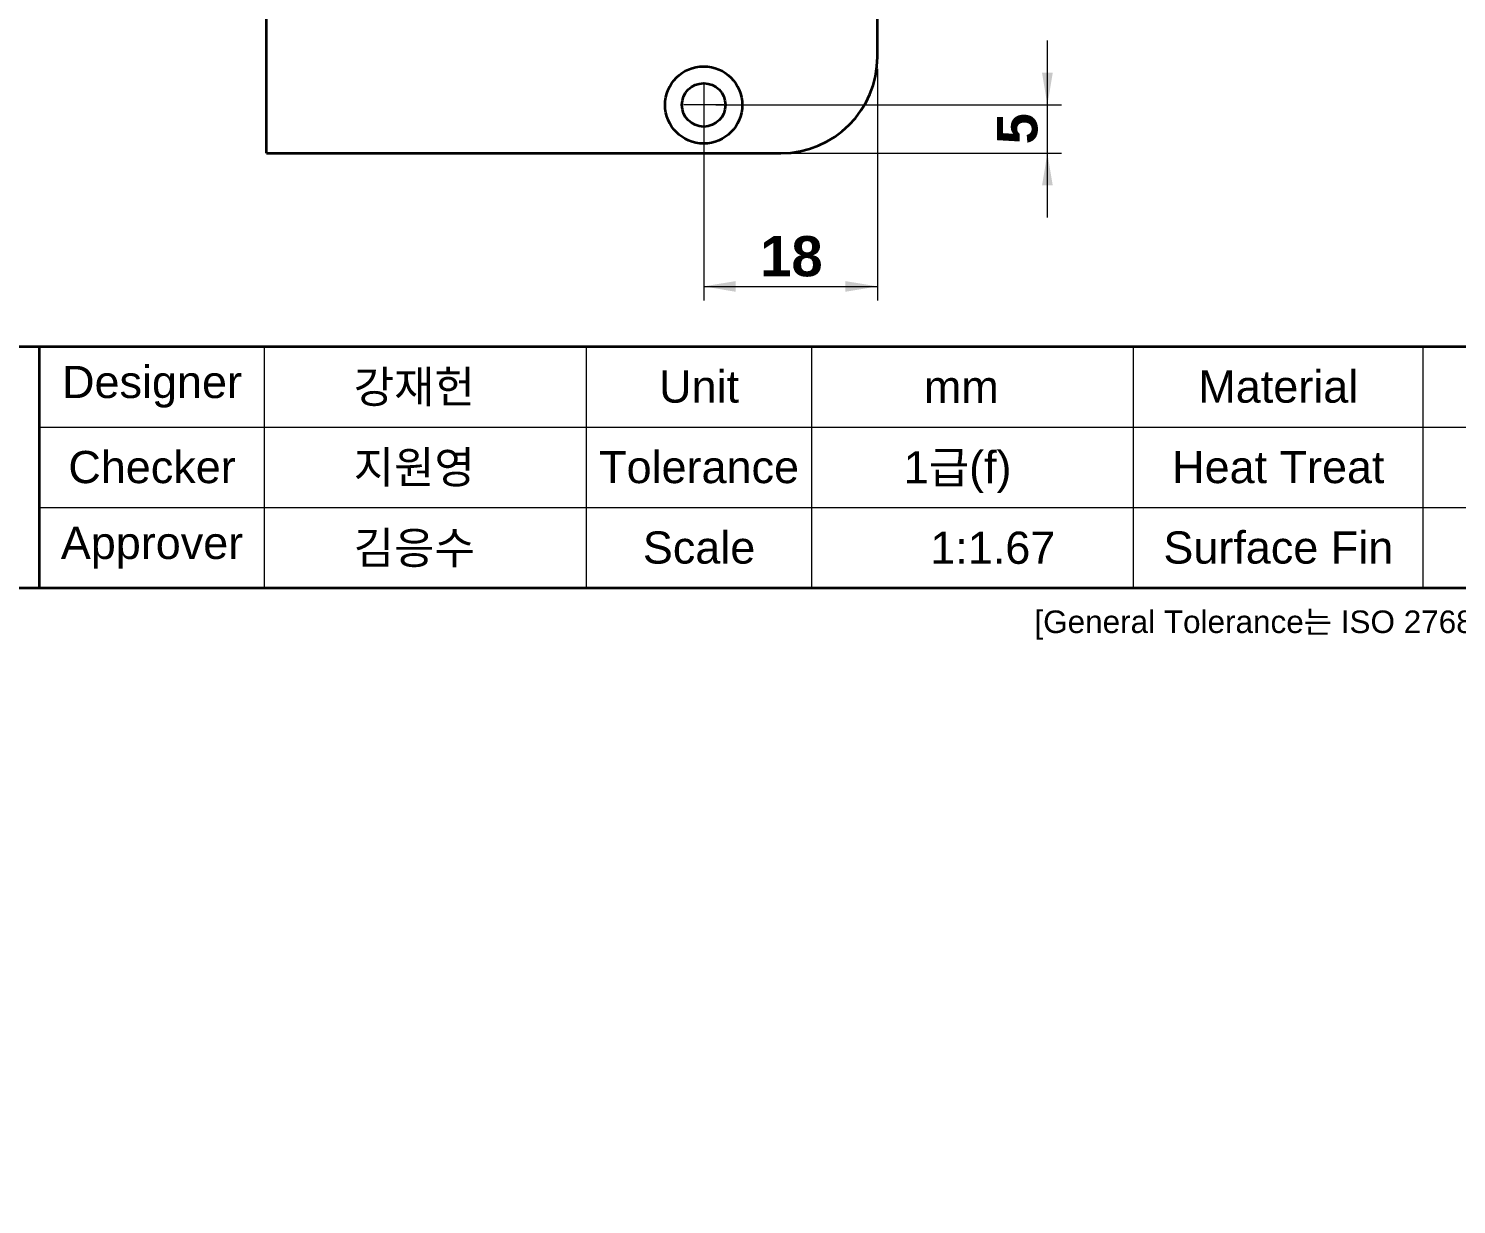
# Model space of a CAD drawing. Header units: millimetres. Extents: x 0 to 693, y -57 to 487.
# Drawn here: x 313.9 to 461.8, y -47.2 to 74.6 of the extents above; entities that cross this region are included whole.
import ezdxf
from ezdxf.entities.mleader import LeaderData, LeaderLine
from ezdxf.enums import TextEntityAlignment as Align
from ezdxf.lldxf.tags import DXFTag
from ezdxf.math import Vec2, Vec3

# ---------------------------------------------------------------- set-up
doc = ezdxf.new("R2010")
doc.units = ezdxf.units.MM
doc.header["$LTSCALE"] = 1.666667
for name, color, linetype in [('D107-50341B', 7, 'Continuous'), ('Default', 7, 'Continuous'), ('Template', 7, 'Continuous'), ('TEXT_CALLOUT', 7, 'Continuous')]:
    doc.layers.add(name, color=color, linetype=linetype)
doc.styles.add('SEACAD_Arial', font='')
doc.styles.add('SEACAD_ArialB', font='arialbd.ttf')
doc.styles.get('SEACAD_Arial').set_extended_font_data('Arial')
tags = doc.linetypes.add('CENTER2', pattern=[28.575, 19.05, -3.175, 3.175, -3.175]).pattern_tags.tags
tags[10:11] = [DXFTag(74, 4), DXFTag(75, 0), DXFTag(340, '0'), DXFTag(46, 0.0), DXFTag(50, 0.0), DXFTag(44, 0.0), DXFTag(45, 0.0)]
tags[8:9] = [DXFTag(74, 4), DXFTag(75, 0), DXFTag(340, '0'), DXFTag(46, 0.0), DXFTag(50, 0.0), DXFTag(44, 0.0), DXFTag(45, 0.0)]
tags[6:7] = [DXFTag(74, 4), DXFTag(75, 0), DXFTag(340, '0'), DXFTag(46, 0.0), DXFTag(50, 0.0), DXFTag(44, 0.0), DXFTag(45, 0.0)]
tags[4:5] = [DXFTag(74, 4), DXFTag(75, 0), DXFTag(340, '0'), DXFTag(46, 0.0), DXFTag(50, 0.0), DXFTag(44, 0.0), DXFTag(45, 0.0)]
doc.dimstyles.new('STD', dxfattribs={"dimtxt": 4.166667, "dimasz": 3.333333, "dimexe": 1.458333, "dimexo": 1.25, "dimgap": 1.041667, "dimtad": 1, "dimdec": 3, "dimdsep": 46, "dimtxsty": 'SEACAD_Arial', "dimblk1": '_SE_FILLED', "dimblk2": '_SE_FILLED', "dimsah": 1, "dimcen": 2.083333, "dimadec": 1, "dimazin": 0, "dimtfac": 0.5, "dimtdec": 4, "dimtmove": 0, "dimatfit": 3, "dimfxl": 1, "dimarcsym": 0})

# ---------------------------------------------------------------- blocks, each defined once
blk = doc.blocks.new('SEANNOT_GROUP8')
at = {"layer": 'Default', "color": 7, "linetype": 'CENTER2', "lineweight": 15}
for p, q in [((383.81, 68.77), (383.81, 64.6)), ((385.89, 66.69), (381.72, 66.69))]:
    blk.add_line(p, q, dxfattribs=at)
blk = doc.blocks.new('SE')
at = {"layer": 'D107-50341B', "color": 7, "linetype": 'Continuous', "lineweight": 35}
for p, q in [((401.81, 71.69), (401.81, 165.69)), ((338.51, 61.69), (338.51, 97.69)), ((338.51, 61.69), (391.81, 61.69))]:
    blk.add_line(p, q, dxfattribs=at)
for radius in [4, 2.25]:
    blk.add_circle((383.81, 66.69), radius, dxfattribs=at)
blk.add_arc((391.81, 71.69), 10, 270, 0, dxfattribs=at)
blk = doc.blocks.new('DMBLK1078')
at = {"layer": 'Default', "linetype": 'Continuous', "lineweight": 15}
for points in [[(419.97, 70.02), (418.86, 70.02), (419.41, 66.69)], [(419.97, 58.35), (419.41, 61.69), (418.86, 58.35)]]:
    blk.add_hatch(color=7, dxfattribs=at).paths.add_polyline_path(points)
at = {"layer": 'Default', "color": 7, "linetype": 'Continuous', "lineweight": 15}
for p, q in [((419.41, 55.02), (419.41, 73.35)), ((385.06, 66.69), (420.87, 66.69)), ((393.06, 61.69), (420.87, 61.69))]:
    blk.add_line(p, q, dxfattribs=at)
at = {"layer": 'Default', "color": 7, "linetype": 'Continuous', "lineweight": 15, "style": 'SEACAD_ArialB'}
blk.add_text('5', height=4.17, rotation=90, dxfattribs=at).set_placement((414.21, 62.61), align=Align.TOP_LEFT)
blk = doc.blocks.new('_SE_FILLED')
at = {"color": 0}
blk.add_line((0, 0), (-1, 0), dxfattribs=at)
blk.add_solid([(0, 0), (-1, -0.1665), (-1, 0.1665), (0, 0)], dxfattribs=at)
blk = doc.blocks.new('DMBLK1105')
at = {"layer": 'Default', "linetype": 'Continuous', "lineweight": 15}
for points in [[(387.14, 47.34), (387.14, 48.45), (383.81, 47.9)], [(398.47, 47.34), (401.81, 47.9), (398.47, 48.45)]]:
    blk.add_hatch(color=7, dxfattribs=at).paths.add_polyline_path(points)
at = {"layer": 'Default', "color": 7, "linetype": 'Continuous', "lineweight": 15}
for p, q in [((401.81, 70.44), (401.81, 46.44)), ((383.81, 65.44), (383.81, 46.44)), ((383.81, 47.9), (401.81, 47.9))]:
    blk.add_line(p, q, dxfattribs=at)
at = {"layer": 'Default', "color": 7, "linetype": 'Continuous', "lineweight": 15, "style": 'SEACAD_ArialB'}
blk.add_text('18', height=4.167, dxfattribs=at).set_placement((389.66, 53.11), align=Align.TOP_LEFT)
blk = doc.blocks.new('_DOT')
at = {"color": 0, "linetype": 'ByBlock', "lineweight": -2}
blk.add_line((-0.5, 0), (-1, 0), dxfattribs=at)
at = {"color": 0, "linetype": 'ByBlock', "const_width": 0.5}
blk.add_lwpolyline([(-0.25, 0, 1), (0.25, 0, 1)], format="xyb", close=True, dxfattribs=at)

msp = doc.modelspace()

# ---------------------------------------------------------------- linework, layer by layer
at = {"layer": 'Template', "color": 7, "linetype": 'Continuous', "lineweight": 35}
for p, q in [((268.3333, 41.6667), (685, 41.6667)), ((315, 33.3333), (315, 41.6667)), ((315, 25), (315, 33.3333)), ((315, 16.6667), (315, 25)), ((16.6667, 16.6667), (685, 16.6667))]:
    msp.add_line(p, q, dxfattribs=at)
at = {"layer": 'Template', "color": 7, "linetype": 'Continuous', "lineweight": 15}
for p, q in [((338.3333, 33.3333), (338.3333, 41.6667)), ((371.6667, 16.6667), (371.6667, 41.6667)), ((395, 16.6667), (395, 41.6667)), ((428.3333, 16.6667), (428.3333, 41.6667)), ((458.3333, 16.6667), (458.3333, 41.6667)), ((315, 33.3333), (685, 33.3333)), ((338.3333, 25), (338.3333, 33.3333)), ((315, 25), (685, 25)), ((338.3333, 16.6667), (338.3333, 25))]:
    msp.add_line(p, q, dxfattribs=at)

# ---------------------------------------------------------------- block references
at = {"layer": 'Default'}
for name in ['SE', 'SEANNOT_GROUP8']:
    msp.add_blockref(name, (0, 0), dxfattribs=at)

# ---------------------------------------------------------------- texts
at = {"layer": 'Default', "char_height": 3.333333, "attachment_point": 5}
for s, insert, width in [('{\\fArial|b0||i0||c0|p34;\\C7;\\H3.333333333;\\W1.;Designer}', (326.6667, 37.5), 23.566667), ('{\\fArial|b0||i0||c0|p34;\\C7;\\H3.333333333;\\W1.;Unit}', (383.3333, 37.5), 23.566667), ('{\\fArial|b0||i0||c0|p34;\\C7;\\H3.333333333;\\W1.;Material}', (443.3333, 37.5), 30.3), ('{\\fArial|b0||i0||c0|p34;\\C7;\\H3.333333333;\\W1.;Checker}', (326.6667, 29.1667), 23.566667), ('{\\fArial|b0||i0||c0|p34;\\C7;\\H3.333333333;\\W1.;Tolerance}', (383.3333, 29.1667), 23.566667), ('{\\fArial|b0||i0||c0|p34;\\C7;\\H3.333333333;\\W1.;Heat Treat}', (443.3333, 29.1667), 30.3), ('{\\fArial|b0||i0||c0|p34;\\C7;\\H3.333333333;\\W1.;Approver}', (326.6667, 20.8333), 23.566667), ('{\\fArial|b0||i0||c0|p34;\\C7;\\H3.333333333;\\W1.;Scale}', (383.3333, 20.8333), 23.566667), ('{\\fArial|b0||i0||c0|p34;\\C7;\\H3.333333333;\\W1.;Surface Fin}', (443.3333, 20.8333), 30.3)]:
    msp.add_mtext(s, dxfattribs=dict(at, insert=insert, width=width))

# ---------------------------------------------------------------- dimensions: what is measured, and where the dimension line sits
at = {"layer": 'Default', "color": 7, "linetype": 'Continuous', "lineweight": 15}
dim = msp.add_linear_dim(base=(419.4143, 66.6854), p1=(391.8065, 61.6854), p2=(383.8065, 66.6854), angle=90, text='\\A1;<>', dimstyle='STD', dxfattribs=at)
dim.commit()
dim.dimension.update_dxf_attribs({"geometry": 'DMBLK1078', "text_midpoint": (419.4143, 64.1854), "dimtype": 160})
dim = msp.add_linear_dim(base=(401.8065, 47.8991), p1=(383.8065, 66.6854), p2=(401.8065, 71.6854), text='\\A1;<>', dimstyle='STD', dxfattribs=at)
dim.commit()
dim.dimension.update_dxf_attribs({"geometry": 'DMBLK1105', "text_midpoint": (392.8065, 47.8991), "dimtype": 160})

# ---------------------------------------------------------------- leaders
at = {"layer": 'Template', "color": 7, "linetype": 'Continuous', "lineweight": 15}
ml = msp.add_multileader_mtext('Standard', dxfattribs=at)
ml.set_content('{\\pxsm0.9;\\fArial|b0||i0||c0|p34;\\W1.;[General Tolerance는 ISO 2768-1 적용, 중심거리는 KS B 0420 4급, 판금/Frame은 KS B 0413 C급 적용]\\P}', color=256)
ml.set_leader_properties()
ml.set_arrow_properties(name='DOT')
ml.build(insert=Vec2(0, 0))
ml.multileader.update_dxf_attribs({"leader_type": 0, "dogleg_length": 0, "arrow_head_size": 1.8667})
ctx = ml.context
ctx.base_point, ctx.char_height, ctx.arrow_head_size, ctx.landing_gap_size = Vec3(416.07, 12.8435), 2.3333333, 1.8667, 0.8167
ctx.mtext.insert = Vec3(418.07, 14.3333)
at = {"layer": 'TEXT_CALLOUT', "color": 7, "linetype": 'Continuous', "lineweight": 15}
ml = msp.add_multileader_mtext('Standard', dxfattribs=at)
ml.set_content('{\\pxsm0.9;\\fArial|b0||i0||c0|p34;\\W1.;강재헌\\P}', color=256)
ml.set_leader_properties()
ml.set_arrow_properties(name='DOT')
ml.build(insert=Vec2(0, 0))
ml.multileader.update_dxf_attribs({"dogleg_length": 0, "arrow_head_size": 1.3074})
ctx = ml.context
ctx.base_point, ctx.char_height, ctx.arrow_head_size, ctx.landing_gap_size = Vec3(345.6, 37.3817), 3.333333, 1.3074, 1.1667
ctx.text_align_type = 1
ctx.mtext.insert, ctx.mtext.alignment = Vec3(353.8333, 39.1667), 2
ml = msp.add_multileader_mtext('Standard', dxfattribs=at)
ml.set_content('{\\pxsm0.9;\\fArial|b0||i0||c0|p34;\\W1.;mm\\P}', color=256)
ml.set_leader_properties()
ml.build(insert=Vec2(0, 0))
ml.multileader.update_dxf_attribs({"dogleg_length": 0, "arrow_head_size": 2.6667})
ctx = ml.context
ctx.base_point, ctx.char_height, ctx.arrow_head_size, ctx.landing_gap_size = Vec3(404.925, 37.5), 3.333333, 2.6667, 1.1667
ctx.text_align_type = 1
ctx.mtext.insert, ctx.mtext.alignment = Vec3(410.5, 39.1667), 2
ml = msp.add_multileader_mtext('Standard', dxfattribs=at)
ml.set_content('{\\pxsm0.9;\\fArial|b0||i0||c0|p34;\\W1.;지원영\\P}', color=256)
ml.set_leader_properties()
ml.set_arrow_properties(name='DOT')
ml.build(insert=Vec2(0, 0))
ml.multileader.update_dxf_attribs({"dogleg_length": 0, "arrow_head_size": 2.6667})
ctx = ml.context
ctx.base_point, ctx.char_height, ctx.arrow_head_size, ctx.landing_gap_size = Vec3(345.675, 29.0483), 3.333333, 2.6667, 1.1667
ctx.text_align_type = 1
ctx.mtext.insert, ctx.mtext.alignment = Vec3(353.8333, 30.8333), 2
ml = msp.add_multileader_mtext('Standard', dxfattribs=at)
ml.set_content('{\\pxsm0.9;\\fArial|b0||i0||c0|p34;\\W1.;1급(f)\\P}', color=256)
ml.set_leader_properties()
ml.set_arrow_properties(name='DOT')
ml.build(insert=Vec2(0, 0))
ml.multileader.update_dxf_attribs({"dogleg_length": 0, "arrow_head_size": 2.6667})
ctx = ml.context
ctx.base_point, ctx.char_height, ctx.arrow_head_size, ctx.landing_gap_size = Vec3(402.529, 28.6767), 3.333333, 2.6667, 1.1667
ctx.mtext.insert = Vec3(404.529, 30.8333)
ml = msp.add_multileader_mtext('Standard', dxfattribs=at)
ml.set_content('{\\pxsm0.9;\\fArial|b0||i0||c0|p34;\\W1.;김응수\\P}', color=256)
ml.set_leader_properties()
ml.set_arrow_properties(name='DOT')
ml.build(insert=Vec2(0, 0))
ml.multileader.update_dxf_attribs({"dogleg_length": 0, "arrow_head_size": 2.6667})
ctx = ml.context
ctx.base_point, ctx.char_height, ctx.arrow_head_size, ctx.landing_gap_size = Vec3(345.46, 20.715), 3.333333, 2.6667, 1.1667
ctx.text_align_type = 1
ctx.mtext.insert, ctx.mtext.alignment = Vec3(353.8333, 22.5), 2
ml = msp.add_multileader_mtext('Standard', dxfattribs=at)
ml.set_content('{\\pxsm0.9;\\fArial|b0||i0||c0|p34;\\W1.;1:1.67\\P}', color=256)
ml.set_leader_properties()
ml.build(insert=Vec2(0, 0))
ml.multileader.update_dxf_attribs({"dogleg_length": 0, "arrow_head_size": 2.6667})
ctx = ml.context
ctx.base_point, ctx.char_height, ctx.arrow_head_size, ctx.landing_gap_size = Vec3(405.6542, 20.805), 3.333333, 2.6667, 1.1667
ctx.text_align_type = 1
ctx.mtext.insert, ctx.mtext.alignment = Vec3(413.7609, 22.5), 2

doc.saveas('drawing.dxf')
